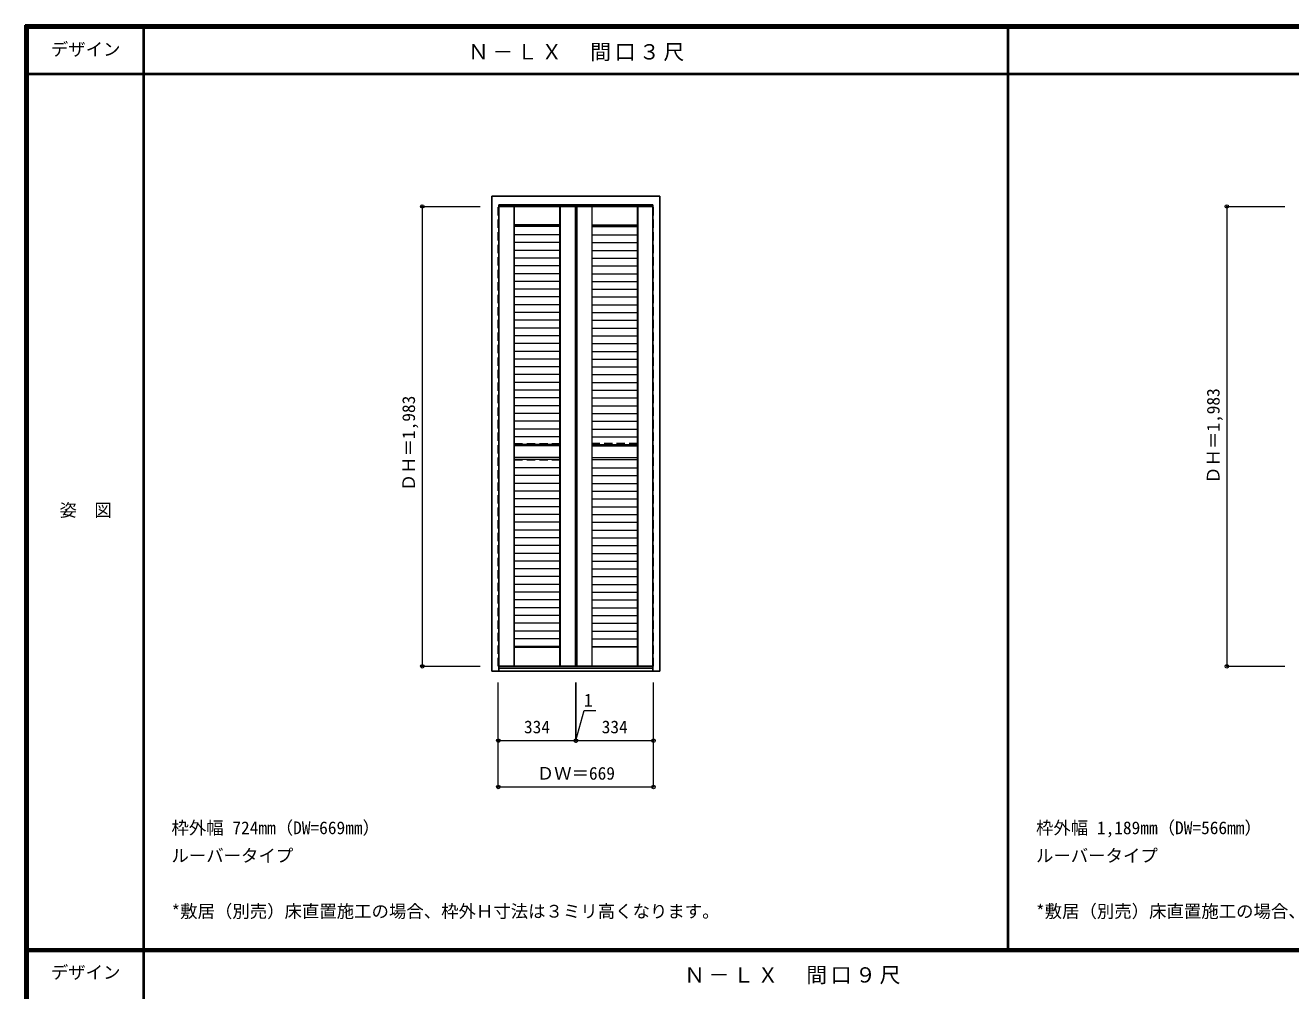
# Model space of a CAD drawing. Units: millimetres, scale not verified. Extents: x -6000 to 5700, y -4307 to 4175.
# Drawn here: x -6000 to -546, y 12 to 4175 of the extents above; entities that cross this region are included whole.
import ezdxf
from ezdxf.enums import TextEntityAlignment as Align

# ---------------------------------------------------------------- set-up
doc = ezdxf.new("R2010")
doc.units = ezdxf.units.MM
doc.header["$LTSCALE"] = 30
doc.header["$PDMODE"] = 32
doc.header["$PDSIZE"] = 15
doc.linetypes.add('DASHED1', pattern=[1.8, 1.2, -0.6])
for name, color, linetype, lineweight in [('0-2_扉', 3, 'Continuous', 25), ('0-3_仕上げ', 7, 'Continuous', 18), ('0-4_枠', 3, 'Continuous', 25), ('0-B_寸法', 7, 'Continuous', 9), ('0-C_ハッチ', 7, 'Continuous', 18), ('F-1_枠', 6, 'Continuous', 40)]:
    doc.layers.add(name, color=color, linetype=linetype, lineweight=lineweight)
doc.layers.add('0-A_文字', color=7, linetype='Continuous')
doc.layers.add('F-A_文字', color=7, linetype='Continuous')
doc.styles.add('ＭＳ ゴシック', font='')
doc.styles.get('ＭＳ ゴシック').set_extended_font_data('MS Gothic')

msp = doc.modelspace()

# ---------------------------------------------------------------- linework, layer by layer
at = {"layer": '0-2_扉', "color": 4, "linetype": 'DASHED1', "lineweight": 9}
for p, q in [((-3961.17, 1411), (-3961.17, 3394)), ((-3958.67, 3394), (-3961.17, 3394)), ((-3294.67, 3394), (-3292.17, 3394)), ((-3292.17, 1411), (-3292.17, 3394)), ((-3958.67, 1411), (-3961.17, 1411)), ((-3294.67, 1411), (-3292.17, 1411))]:
    msp.add_line(p, q, dxfattribs=at)
at = {"layer": '0-2_扉'}
for p, q in [((-3958.67, 3394), (-3627.17, 3394)), ((-3627.17, 1411), (-3627.17, 3394)), ((-3626.17, 3394), (-3294.67, 3394)), ((-3626.17, 1411), (-3626.17, 3394)), ((-3958.67, 1411), (-3627.17, 1411)), ((-3626.17, 1411), (-3294.67, 1411))]:
    msp.add_line(p, q, dxfattribs=at)
at = {"layer": '0-3_仕上げ', "linetype": 'DASHED1'}
for p, q in [((-3958.17, 3394), (-3958.17, 1411)), ((-3295.17, 3394), (-3295.17, 1411)), ((-3892.17, 2371), (-3696.17, 2371)), ((-3361.17, 2371), (-3557.17, 2371)), ((-3892.17, 2301), (-3696.17, 2301)), ((-3361.17, 2301), (-3557.17, 2301))]:
    msp.add_line(p, q, dxfattribs=at)
at = {"layer": '0-3_仕上げ'}
for p, q in [((-3893.17, 3394), (-3893.17, 1411)), ((-3892.17, 1411), (-3892.17, 3394)), ((-3696.17, 1411), (-3696.17, 3394)), ((-3695.17, 3394), (-3695.17, 1411)), ((-3630.17, 3394), (-3630.17, 1411)), ((-3623.17, 3394), (-3623.17, 1411)), ((-3558.17, 3394), (-3558.17, 1411)), ((-3557.17, 1411), (-3557.17, 3394)), ((-3361.17, 1411), (-3361.17, 3394)), ((-3360.17, 3394), (-3360.17, 1411)), ((-3696.17, 3314), (-3892.17, 3314)), ((-3892.17, 3311), (-3696.17, 3311)), ((-3557.17, 3314), (-3361.17, 3314)), ((-3361.17, 3311), (-3557.17, 3311)), ((-3696.17, 2361), (-3892.17, 2361)), ((-3557.17, 2361), (-3361.17, 2361)), ((-3696.17, 2311.59), (-3892.17, 2311.59)), ((-3557.17, 2311.59), (-3361.17, 2311.59)), ((-3892.17, 1494), (-3696.17, 1494)), ((-3361.17, 1494), (-3557.17, 1494))]:
    msp.add_line(p, q, dxfattribs=at)
at = {"layer": '0-4_枠'}
for p, q in [((-3988.67, 1390.5), (-3988.67, 3437.5)), ((-3988.67, 3437.5), (-3264.67, 3437.5)), ((-3264.67, 1390.5), (-3264.67, 3437.5)), ((-3958.67, 1390.5), (-3958.67, 3401.5)), ((-3958.67, 3401.5), (-3294.67, 3401.5)), ((-3294.67, 1390.5), (-3294.67, 3401.5)), ((-3988.67, 1390.5), (-3264.67, 1390.5)), ((-3958.67, 1402.5), (-3294.67, 1402.5))]:
    msp.add_line(p, q, dxfattribs=at)
at = {"layer": '0-B_寸法', "color": 4}
for p, q in [((-4288.67, 3394), (-4288.67, 1411)), ((-4288.67, 3394), (-4038.67, 3394)), ((-820.5, 3394), (-820.5, 1411)), ((-820.5, 3394), (-570.5, 3394)), ((-4288.67, 1411), (-4038.67, 1411)), ((-820.5, 1411), (-570.5, 1411)), ((-3961.17, 890.5), (-3961.17, 1340.5)), ((-3292.17, 890.5), (-3292.17, 1340.5)), ((-3626.17, 1090.5), (-3292.17, 1090.5)), ((-3961.17, 890.5), (-3292.17, 890.5))]:
    msp.add_line(p, q, dxfattribs=at)
for points in [[(-3961.17, 1090.5), (-3627.17, 1090.5), (-3627.17, 1340.5)], [(-3627.17, 1090.5), (-3626.17, 1090.5), (-3626.17, 1340.5)], [(-3626.67, 1090.5), (-3591.72, 1220.93), (-3540.93, 1220.93)]]:
    msp.add_lwpolyline(points, dxfattribs=at)
at = {"layer": '0-B_寸法'}
for p in [(-4288.67, 3394), (-820.5, 3394), (-4288.67, 1411), (-820.5, 1411), (-3961.17, 1090.5), (-3627.17, 1090.5), (-3626.17, 1090.5), (-3292.17, 1090.5), (-3961.17, 890.5), (-3292.17, 890.5)]:
    msp.add_point(p, dxfattribs=at)
at = {"layer": '0-C_ハッチ'}
for p, q in [((-3696.17, 3307.54), (-3892.17, 3307.54)), ((-3557.17, 3307.54), (-3361.17, 3307.54)), ((-3696.17, 3271.47), (-3892.17, 3271.47)), ((-3696.17, 3237.97), (-3892.17, 3237.97)), ((-3557.17, 3271.47), (-3361.17, 3271.47)), ((-3557.17, 3237.97), (-3361.17, 3237.97)), ((-3696.17, 3204.47), (-3892.17, 3204.47)), ((-3696.17, 3170.97), (-3892.17, 3170.97)), ((-3557.17, 3204.47), (-3361.17, 3204.47)), ((-3557.17, 3170.97), (-3361.17, 3170.97)), ((-3696.17, 3137.47), (-3892.17, 3137.47)), ((-3557.17, 3137.47), (-3361.17, 3137.47)), ((-3696.17, 3103.97), (-3892.17, 3103.97)), ((-3696.17, 3070.47), (-3892.17, 3070.47)), ((-3557.17, 3103.97), (-3361.17, 3103.97)), ((-3557.17, 3070.47), (-3361.17, 3070.47)), ((-3696.17, 3036.97), (-3892.17, 3036.97)), ((-3696.17, 3003.47), (-3892.17, 3003.47)), ((-3557.17, 3036.97), (-3361.17, 3036.97)), ((-3557.17, 3003.47), (-3361.17, 3003.47)), ((-3696.17, 2969.97), (-3892.17, 2969.97)), ((-3557.17, 2969.97), (-3361.17, 2969.97)), ((-3696.17, 2936.47), (-3892.17, 2936.47)), ((-3696.17, 2902.97), (-3892.17, 2902.97)), ((-3557.17, 2936.47), (-3361.17, 2936.47)), ((-3557.17, 2902.97), (-3361.17, 2902.97)), ((-3696.17, 2869.47), (-3892.17, 2869.47)), ((-3557.17, 2869.47), (-3361.17, 2869.47)), ((-3696.17, 2835.97), (-3892.17, 2835.97)), ((-3696.17, 2802.47), (-3892.17, 2802.47)), ((-3557.17, 2835.97), (-3361.17, 2835.97)), ((-3557.17, 2802.47), (-3361.17, 2802.47)), ((-3696.17, 2768.97), (-3892.17, 2768.97)), ((-3696.17, 2735.47), (-3892.17, 2735.47)), ((-3557.17, 2768.97), (-3361.17, 2768.97)), ((-3557.17, 2735.47), (-3361.17, 2735.47)), ((-3696.17, 2701.97), (-3892.17, 2701.97)), ((-3557.17, 2701.97), (-3361.17, 2701.97)), ((-3696.17, 2668.47), (-3892.17, 2668.47)), ((-3696.17, 2634.97), (-3892.17, 2634.97)), ((-3557.17, 2668.47), (-3361.17, 2668.47)), ((-3557.17, 2634.97), (-3361.17, 2634.97)), ((-3696.17, 2601.47), (-3892.17, 2601.47)), ((-3696.17, 2567.97), (-3892.17, 2567.97)), ((-3557.17, 2601.47), (-3361.17, 2601.47)), ((-3557.17, 2567.97), (-3361.17, 2567.97)), ((-3696.17, 2534.47), (-3892.17, 2534.47)), ((-3557.17, 2534.47), (-3361.17, 2534.47)), ((-3696.17, 2500.97), (-3892.17, 2500.97)), ((-3696.17, 2467.47), (-3892.17, 2467.47)), ((-3557.17, 2500.97), (-3361.17, 2500.97)), ((-3557.17, 2467.47), (-3361.17, 2467.47)), ((-3696.17, 2433.97), (-3892.17, 2433.97)), ((-3696.17, 2400.47), (-3892.17, 2400.47)), ((-3557.17, 2433.97), (-3361.17, 2433.97)), ((-3557.17, 2400.47), (-3361.17, 2400.47)), ((-3696.17, 2366.97), (-3892.17, 2366.97)), ((-3557.17, 2366.97), (-3361.17, 2366.97)), ((-3696.17, 2302.54), (-3892.17, 2302.54)), ((-3557.17, 2302.54), (-3361.17, 2302.54)), ((-3696.17, 2266.47), (-3892.17, 2266.47)), ((-3557.17, 2266.47), (-3361.17, 2266.47)), ((-3696.17, 2232.97), (-3892.17, 2232.97)), ((-3696.17, 2199.47), (-3892.17, 2199.47)), ((-3557.17, 2232.97), (-3361.17, 2232.97)), ((-3557.17, 2199.47), (-3361.17, 2199.47)), ((-3696.17, 2165.97), (-3892.17, 2165.97)), ((-3696.17, 2132.47), (-3892.17, 2132.47)), ((-3557.17, 2165.97), (-3361.17, 2165.97)), ((-3557.17, 2132.47), (-3361.17, 2132.47)), ((-3696.17, 2098.97), (-3892.17, 2098.97)), ((-3557.17, 2098.97), (-3361.17, 2098.97)), ((-3696.17, 2065.47), (-3892.17, 2065.47)), ((-3696.17, 2031.97), (-3892.17, 2031.97)), ((-3557.17, 2065.47), (-3361.17, 2065.47)), ((-3557.17, 2031.97), (-3361.17, 2031.97)), ((-3696.17, 1998.47), (-3892.17, 1998.47)), ((-3696.17, 1964.97), (-3892.17, 1964.97)), ((-3557.17, 1998.47), (-3361.17, 1998.47)), ((-3557.17, 1964.97), (-3361.17, 1964.97)), ((-3696.17, 1931.47), (-3892.17, 1931.47)), ((-3557.17, 1931.47), (-3361.17, 1931.47)), ((-3696.17, 1897.97), (-3892.17, 1897.97)), ((-3696.17, 1864.47), (-3892.17, 1864.47)), ((-3557.17, 1897.97), (-3361.17, 1897.97)), ((-3557.17, 1864.47), (-3361.17, 1864.47)), ((-3696.17, 1830.97), (-3892.17, 1830.97)), ((-3557.17, 1830.97), (-3361.17, 1830.97)), ((-3696.17, 1797.47), (-3892.17, 1797.47)), ((-3696.17, 1763.97), (-3892.17, 1763.97)), ((-3557.17, 1797.47), (-3361.17, 1797.47)), ((-3557.17, 1763.97), (-3361.17, 1763.97)), ((-3696.17, 1730.47), (-3892.17, 1730.47)), ((-3696.17, 1696.97), (-3892.17, 1696.97)), ((-3557.17, 1730.47), (-3361.17, 1730.47)), ((-3557.17, 1696.97), (-3361.17, 1696.97)), ((-3696.17, 1663.47), (-3892.17, 1663.47)), ((-3557.17, 1663.47), (-3361.17, 1663.47)), ((-3696.17, 1629.97), (-3892.17, 1629.97)), ((-3696.17, 1596.47), (-3892.17, 1596.47)), ((-3557.17, 1629.97), (-3361.17, 1629.97)), ((-3557.17, 1596.47), (-3361.17, 1596.47)), ((-3696.17, 1562.97), (-3892.17, 1562.97)), ((-3696.17, 1529.47), (-3892.17, 1529.47)), ((-3557.17, 1562.97), (-3361.17, 1562.97)), ((-3557.17, 1529.47), (-3361.17, 1529.47)), ((-3696.17, 1495.97), (-3892.17, 1495.97)), ((-3557.17, 1495.97), (-3361.17, 1495.97))]:
    msp.add_line(p, q, dxfattribs=at)
at = {"layer": 'F-1_枠'}
for p, q in [((-6000, 4175), (5700, 4175)), ((-6000, 4175), (-6000, -4205)), ((-6000, 4170), (5700, 4170)), ((-6000, 4165), (5700, 4165)), ((-5995, 4175), (-5995, -4205)), ((-5990, 4175), (-5990, -4205)), ((-5490, 4175), (-5490, -3790)), ((-1763.33, 190.5), (-1763.33, 4175)), ((-6000, 3965), (5700, 3965)), ((-6000, 190.5), (5700, 190.5)), ((-6000, 187.5), (5700, 187.5)), ((-6000, 184.5), (5700, 184.5))]:
    msp.add_line(p, q, dxfattribs=at)

# ---------------------------------------------------------------- texts
at = {"layer": '0-A_文字', "style": 'ＭＳ ゴシック'}
for s, p in [('枠外幅 724mm（DW=669mm）', (-5370, 670.5)), ('枠外幅 1,189mm（DW=566mm）', (-1643.33, 670.5)), ('ルーバータイプ', (-5370, 550.5)), ('ルーバータイプ', (-1643.33, 550.5)), ('*敷居（別売）床直置施工の場合、枠外Ｈ寸法は３ミリ高くなります。', (-5370, 310.5)), ('*敷居（別売）床直置施工の場合、枠外Ｈ寸法は３ミリ高くなります。', (-1643.33, 310.5))]:
    msp.add_text(s, height=54.99, dxfattribs=at).set_placement(p, align=Align.BOTTOM_LEFT)
at = {"layer": '0-A_文字', "char_height": 65.98, "attachment_point": 7, "style": 'ＭＳ ゴシック'}
for s, insert in [('\\T1.17;Ｎ－ＬＸ\u3000間口３尺', (-4091.67, 4020)), ('\\T1.17;Ｎ－ＬＸ\u3000間口９尺', (-3160, 39.5))]:
    msp.add_mtext(s, dxfattribs=dict(at, insert=insert))
at = {"layer": '0-B_寸法', "style": 'ＭＳ ゴシック'}
for p in [(-4303.67, 2165.75), (-835.5, 2197.75)]:
    msp.add_text('ＤＨ＝1,983', height=54.99, rotation=90, dxfattribs=at).set_placement(p, align=Align.BOTTOM_LEFT)
for s, p in [('1', (-3591.72, 1220.93)), ('334', (-3850.42, 1105.5)), ('334', (-3515.42, 1105.5)), ('ＤＷ＝669', (-3795.42, 905.5))]:
    msp.add_text(s, height=54.99, dxfattribs=at).set_placement(p, align=Align.BOTTOM_LEFT)
at = {"layer": 'F-A_文字', "style": 'ＭＳ ゴシック'}
for s, p in [('デザイン', (-5890, 4027.5)), ('姿\u3000図', (-5852.5, 2040.25)), ('デザイン', (-5890, 47))]:
    msp.add_text(s, height=54.99, dxfattribs=at).set_placement(p, align=Align.BOTTOM_LEFT)

doc.saveas('drawing.dxf')
